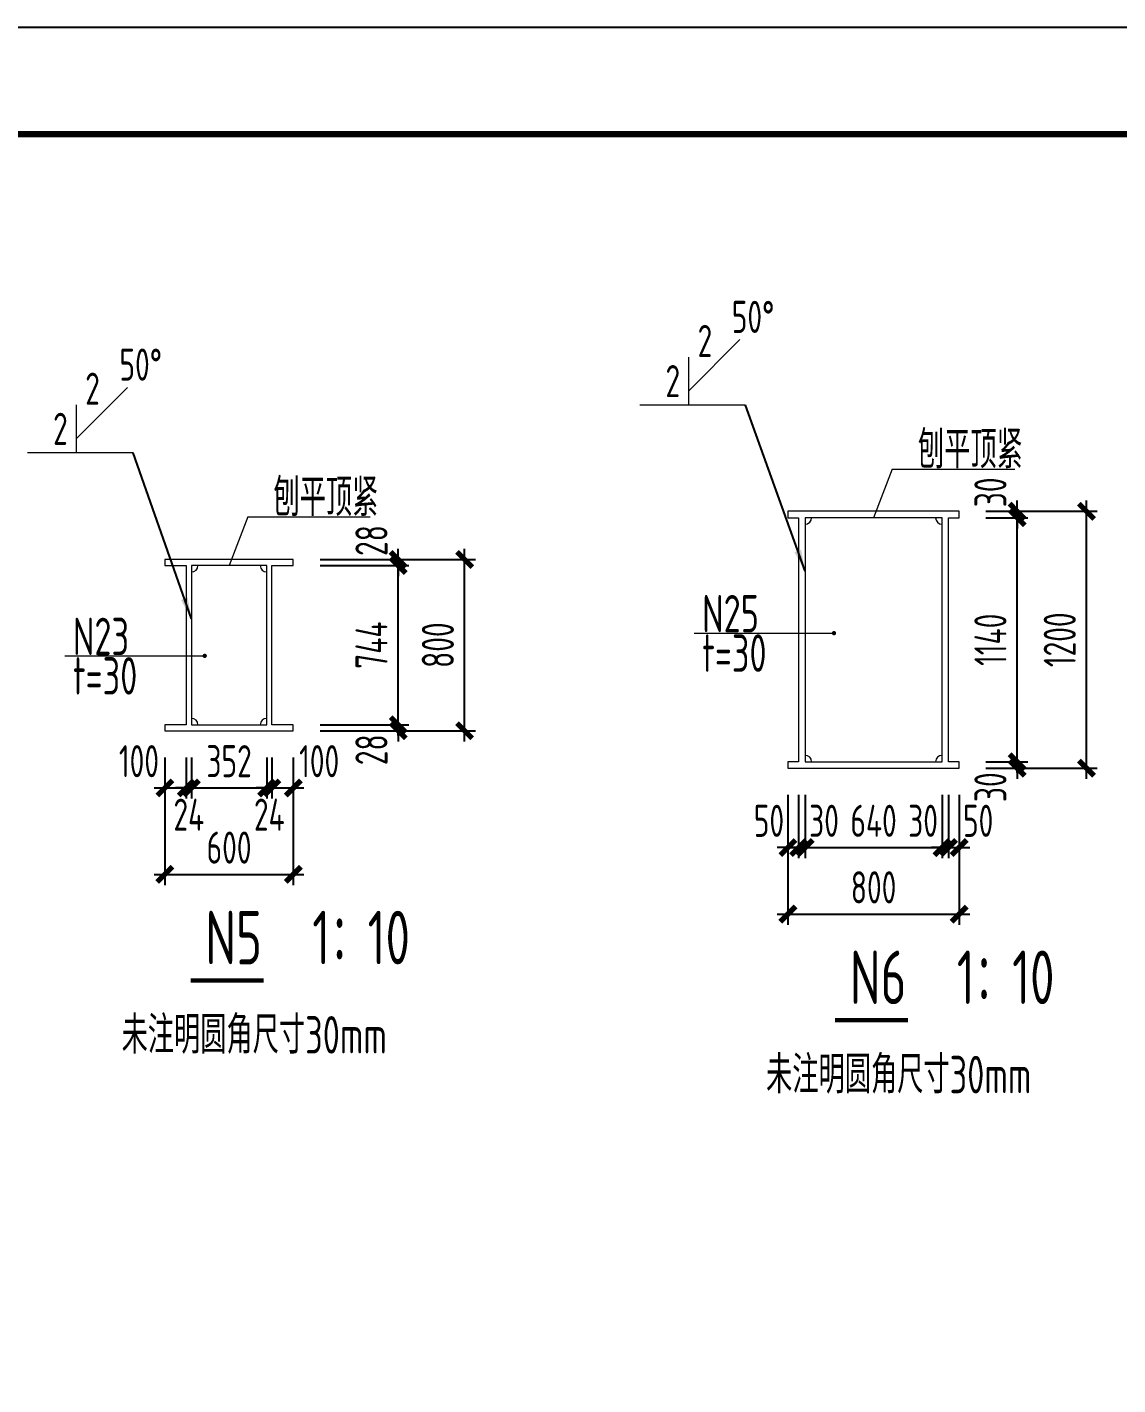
# Model space of a CAD drawing. Extents: x -2876908 to 633791, y -1383861 to 872234.
# Drawn here: x 37127 to 88081, y -996828 to -933410 of the extents above; entities that cross this region are included whole.
import ezdxf
from ezdxf.enums import TextEntityAlignment as Align

# ---------------------------------------------------------------- set-up
doc = ezdxf.new("R2010")
doc.units = 0
doc.header["$LTSCALE"] = 5
doc.header["$MEASUREMENT"] = 0
doc.layers.get('0').update_dxf_attribs({"linetype": 'CONTINUOUS', "lineweight": 25})
doc.layers.get('DEFPOINTS').update_dxf_attribs({"color": 35, "linetype": 'CONTINUOUS', "lineweight": 13})
for name, color, linetype, lineweight in [('1粗实线', 1, 'CONTINUOUS', 30), ('5标注', 3, 'CONTINUOUS', 15), ('6文本', 7, 'CONTINUOUS', 15), ('8轮廓线', 4, 'CONTINUOUS', 15), ('DIM', 3, 'CONTINUOUS', 0), ('HFZT', 5, 'CONTINUOUS', 15), ('REIND', 1, 'CONTINUOUS', 0), ('STXT_HF', 7, 'CONTINUOUS', 0)]:
    doc.layers.add(name, color=color, linetype=linetype, lineweight=lineweight)
doc.layers.add('M_Dim', color=3, linetype='CONTINUOUS')
doc.styles.get("Standard").update_dxf_attribs({"font": '', "width": 0.7})
doc.styles.add('TSSD_Dimension', font='tssdeng.shx', dxfattribs={"width": 0.7, "bigfont": 'hztxt.shx'})
doc.styles.add('TSSD_Label', font='tssdeng.shx', dxfattribs={"width": 0.7, "bigfont": 'hztxt.shx'})
doc.styles.add('TSSD_NORM', font='tssdeng.shx', dxfattribs={"width": 0.7, "bigfont": 'hztxt.shx'})
doc.styles.get('Standard').set_extended_font_data('SimSun')
doc.dimstyles.new('TSSD_100_100', dxfattribs={"dimtxt": 300, "dimasz": 100, "dimexe": 100, "dimexo": 250, "dimgap": 100, "dimtad": 1, "dimdec": 0, "dimzin": 0, "dimdsep": 46, "dimtxsty": 'TSSD_Dimension', "dimblk": 'ARCHTICK', "dimblk1": 'ARCHTICK', "dimblk2": 'ARCHTICK', "dimcen": 0, "dimdle": 100, "dimclrt": 7, "dimadec": 0, "dimazin": 0, "dimtfac": 1, "dimtdec": 0, "dimtix": 1, "dimtmove": 2, "dimatfit": 3, "dimfxl": 1, "dimtolj": 1, "dimtzin": 0, "dimarcsym": 0})
doc.dimstyles.new('TSSD_LEADER_STYLE_200.0', dxfattribs={"dimtxt": 0.18, "dimasz": 200, "dimexe": 0.18, "dimexo": 0.0625, "dimgap": 0.09, "dimtad": 0, "dimtih": 1, "dimtoh": 1, "dimdec": 4, "dimzin": 0, "dimdsep": 46, "dimtxsty": 'Standard', "dimcen": 0.09, "dimadec": 0, "dimazin": 0, "dimtfac": 1, "dimtdec": 4, "dimtofl": 0, "dimtmove": 0, "dimatfit": 3, "dimfxl": 1, "dimtolj": 1, "dimtzin": 0, "dimarcsym": 0})

# ---------------------------------------------------------------- blocks, each defined once
blk = doc.blocks.new('施工设计图框')
at = {"color": 7, "linetype": 'Continuous'}
blk.add_lwpolyline([(-395.5, -13.5), (-395.5, 283.5), (24.5, 283.5), (24.5, -13.5), (-395.5, -13.5)], dxfattribs=at)
at = {"layer": '1粗实线', "color": 7, "linetype": 'Continuous', "const_width": 0.6}
blk.add_lwpolyline([(-370.5, -3.5), (-370.5, 273.5), (14.5, 273.5), (14.5, -3.5), (-370.5, -3.5)], dxfattribs=at)
at = {"layer": 'HFZT', "color": 2, "style": 'TSSD_NORM', "width": 0.7}
for tag, height, p in [('比例尺', 2.5, (7.25, 17.5)), ('图号', 2.5, (-20.49, 3.5)), ('日期', 2.5, (7.25, 3.5)), ('图名', 4, (-76.24, 0.75))]:
    blk.add_attdef(tag, text='', height=height, dxfattribs=at).set_placement(p, align=Align.MIDDLE)
blk = doc.blocks.new('_ArchTick')
at = {"color": 0, "linetype": 'ByBlock', "const_width": 0.5}
blk.add_lwpolyline([(-0.71, -0.71), (0.71, 0.71)], dxfattribs=at)
blk = doc.blocks.new('*D1293')
at = {"layer": 'DEFPOINTS', "color": 0, "transparency": 16777216}
for p in [(43560, -966276), (49560, -966276), (49560, -972982)]:
    blk.add_point(p, dxfattribs=at)
at = {"layer": 'DIM', "color": 0, "lineweight": -2, "transparency": 16777216}
for p, q in [((43560, -967526), (43560, -973482)), ((49560, -967526), (49560, -973482)), ((43060, -972982), (50060, -972982))]:
    blk.add_line(p, q, dxfattribs=at)
at = {"layer": 'DIM', "color": 0, "lineweight": -2, "transparency": 16777216, "xscale": 500, "yscale": 500, "zscale": 500, "rotation": 180}
blk.add_blockref('_ArchTick', (43560, -972982), dxfattribs=at)
at = {"layer": 'DIM', "color": 0, "lineweight": -2, "transparency": 16777216, "xscale": 500, "yscale": 500, "zscale": 500}
blk.add_blockref('_ArchTick', (49560, -972982), dxfattribs=at)
at = {"layer": 'DIM', "color": 7, "transparency": 16777216, "insert": (46560, -971732), "char_height": 1500, "attachment_point": 5, "style": 'TSSD_Dimension'}
blk.add_mtext('\\A1;600', dxfattribs=at)
blk = doc.blocks.new('*D1294')
at = {"layer": 'DEFPOINTS', "color": 0, "transparency": 16777216}
for p in [(43560, -966276), (44560, -966276), (44560, -968946)]:
    blk.add_point(p, dxfattribs=at)
at = {"layer": 'DIM', "color": 0, "lineweight": -2, "transparency": 16777216}
for p, q in [((43560, -967526), (43560, -969446)), ((44560, -967526), (44560, -969446)), ((43060, -968946), (45060, -968946))]:
    blk.add_line(p, q, dxfattribs=at)
at = {"layer": 'DIM', "color": 0, "lineweight": -2, "transparency": 16777216, "xscale": 500, "yscale": 500, "zscale": 500, "rotation": 180}
blk.add_blockref('_ArchTick', (43560, -968946), dxfattribs=at)
at = {"layer": 'DIM', "color": 0, "lineweight": -2, "transparency": 16777216, "xscale": 500, "yscale": 500, "zscale": 500}
blk.add_blockref('_ArchTick', (44560, -968946), dxfattribs=at)
at = {"layer": 'DIM', "color": 7, "transparency": 16777216, "insert": (42350, -967696), "char_height": 1500, "attachment_point": 5, "style": 'TSSD_Dimension'}
blk.add_mtext('\\A1;100', dxfattribs=at)
blk = doc.blocks.new('*D1295')
at = {"layer": 'DEFPOINTS', "color": 0, "transparency": 16777216}
for p in [(44560, -966276), (44800, -966276), (44800, -968946)]:
    blk.add_point(p, dxfattribs=at)
at = {"layer": 'DIM', "color": 0, "lineweight": -2, "transparency": 16777216}
for p, q in [((44560, -967526), (44560, -969446)), ((44800, -967526), (44800, -969446)), ((44560, -968946), (44060, -968946)), ((44560, -968946), (44800, -968946)), ((44800, -968946), (45300, -968946))]:
    blk.add_line(p, q, dxfattribs=at)
at = {"layer": 'DIM', "color": 0, "lineweight": -2, "transparency": 16777216, "xscale": 500, "yscale": 500, "zscale": 500}
blk.add_blockref('_ArchTick', (44560, -968946), dxfattribs=at)
at = {"layer": 'DIM', "color": 0, "lineweight": -2, "transparency": 16777216, "xscale": 500, "yscale": 500, "zscale": 500, "rotation": 180}
blk.add_blockref('_ArchTick', (44800, -968946), dxfattribs=at)
at = {"layer": 'DIM', "color": 7, "transparency": 16777216, "insert": (44680, -970196), "char_height": 1500, "attachment_point": 5, "style": 'TSSD_Dimension'}
blk.add_mtext('\\A1;24', dxfattribs=at)
blk = doc.blocks.new('*D1296')
at = {"layer": 'DEFPOINTS', "color": 0, "transparency": 16777216}
for p in [(44800, -966276), (48320, -966276), (48320, -968946)]:
    blk.add_point(p, dxfattribs=at)
at = {"layer": 'DIM', "color": 0, "lineweight": -2, "transparency": 16777216}
for p, q in [((44800, -967526), (44800, -969446)), ((48320, -967526), (48320, -969446)), ((44300, -968946), (48820, -968946))]:
    blk.add_line(p, q, dxfattribs=at)
at = {"layer": 'DIM', "color": 0, "lineweight": -2, "transparency": 16777216, "xscale": 500, "yscale": 500, "zscale": 500, "rotation": 180}
blk.add_blockref('_ArchTick', (44800, -968946), dxfattribs=at)
at = {"layer": 'DIM', "color": 0, "lineweight": -2, "transparency": 16777216, "xscale": 500, "yscale": 500, "zscale": 500}
blk.add_blockref('_ArchTick', (48320, -968946), dxfattribs=at)
at = {"layer": 'DIM', "color": 7, "transparency": 16777216, "insert": (46560, -967696), "char_height": 1500, "attachment_point": 5, "style": 'TSSD_Dimension'}
blk.add_mtext('\\A1;352', dxfattribs=at)
blk = doc.blocks.new('*D1297')
at = {"layer": 'DEFPOINTS', "color": 0, "transparency": 16777216}
for p in [(48320, -966276), (48560, -966276), (48560, -968946)]:
    blk.add_point(p, dxfattribs=at)
at = {"layer": 'DIM', "color": 0, "lineweight": -2, "transparency": 16777216}
for p, q in [((48320, -967526), (48320, -969446)), ((48560, -967526), (48560, -969446)), ((48320, -968946), (47820, -968946)), ((48320, -968946), (48560, -968946)), ((48560, -968946), (49060, -968946))]:
    blk.add_line(p, q, dxfattribs=at)
at = {"layer": 'DIM', "color": 0, "lineweight": -2, "transparency": 16777216, "xscale": 500, "yscale": 500, "zscale": 500}
blk.add_blockref('_ArchTick', (48320, -968946), dxfattribs=at)
at = {"layer": 'DIM', "color": 0, "lineweight": -2, "transparency": 16777216, "xscale": 500, "yscale": 500, "zscale": 500, "rotation": 180}
blk.add_blockref('_ArchTick', (48560, -968946), dxfattribs=at)
at = {"layer": 'DIM', "color": 7, "transparency": 16777216, "insert": (48440, -970196), "char_height": 1500, "attachment_point": 5, "style": 'TSSD_Dimension'}
blk.add_mtext('\\A1;24', dxfattribs=at)
blk = doc.blocks.new('*D1298')
at = {"layer": 'DEFPOINTS', "color": 0, "transparency": 16777216}
for p in [(48560, -966276), (49560, -966276), (49560, -968946)]:
    blk.add_point(p, dxfattribs=at)
at = {"layer": 'DIM', "color": 0, "lineweight": -2, "transparency": 16777216}
for p, q in [((48560, -967526), (48560, -969446)), ((49560, -967526), (49560, -969446)), ((48060, -968946), (50060, -968946))]:
    blk.add_line(p, q, dxfattribs=at)
at = {"layer": 'DIM', "color": 0, "lineweight": -2, "transparency": 16777216, "xscale": 500, "yscale": 500, "zscale": 500, "rotation": 180}
blk.add_blockref('_ArchTick', (48560, -968946), dxfattribs=at)
at = {"layer": 'DIM', "color": 0, "lineweight": -2, "transparency": 16777216, "xscale": 500, "yscale": 500, "zscale": 500}
blk.add_blockref('_ArchTick', (49560, -968946), dxfattribs=at)
at = {"layer": 'DIM', "color": 7, "transparency": 16777216, "insert": (50769, -967696), "char_height": 1500, "attachment_point": 5, "style": 'TSSD_Dimension'}
blk.add_mtext('\\A1;100', dxfattribs=at)
blk = doc.blocks.new('_WELD008')
at = {"color": 0, "linetype": 'ByBlock'}
for p, q in [((0, 0.3), (1.061, 1.361)), ((0, 0), (0, 1))]:
    blk.add_line(p, q, dxfattribs=at)
for tag, p in [('C', (1.286, 1.416)), ('B', (0.288, 0.856)), ('A', (-0.303, -0.009))]:
    blk.add_attdef(tag, text='', height=0.8, dxfattribs=at).set_placement(p, align=Align.CENTER)
blk = doc.blocks.new('*D1299')
at = {"layer": 'DEFPOINTS', "color": 0, "transparency": 16777216}
for p in [(49560, -958276), (57565, -958276), (49560, -966276)]:
    blk.add_point(p, dxfattribs=at)
at = {"layer": 'DIM', "color": 0, "lineweight": -2, "transparency": 16777216}
for p, q in [((57565, -966776), (57565, -957776)), ((50810, -958276), (58065, -958276)), ((50810, -966276), (58065, -966276))]:
    blk.add_line(p, q, dxfattribs=at)
at = {"layer": 'DIM', "color": 0, "lineweight": -2, "transparency": 16777216, "xscale": 500, "yscale": 500, "zscale": 500}
for p, rotation in [((57565, -958276), 90), ((57565, -966276), 270)]:
    blk.add_blockref('_ArchTick', p, dxfattribs=dict(at, rotation=rotation))
at = {"layer": 'DIM', "color": 7, "transparency": 16777216, "insert": (56315, -962276), "char_height": 1500, "attachment_point": 5, "rotation": 90, "style": 'TSSD_Dimension'}
blk.add_mtext('\\A1;800', dxfattribs=at)
blk = doc.blocks.new('*D1300')
at = {"layer": 'DEFPOINTS', "color": 0, "transparency": 16777216}
for p in [(49560, -965996), (49560, -966276), (54463, -965996)]:
    blk.add_point(p, dxfattribs=at)
at = {"layer": 'DIM', "color": 0, "lineweight": -2, "transparency": 16777216}
for p, q in [((54463, -965996), (54463, -965496)), ((50810, -965996), (54963, -965996)), ((50810, -966276), (54963, -966276)), ((54463, -966276), (54463, -965996)), ((54463, -966276), (54463, -966776))]:
    blk.add_line(p, q, dxfattribs=at)
at = {"layer": 'DIM', "color": 0, "lineweight": -2, "transparency": 16777216, "xscale": 500, "yscale": 500, "zscale": 500}
for p, rotation in [((54463, -965996), 270), ((54463, -966276), 90)]:
    blk.add_blockref('_ArchTick', p, dxfattribs=dict(at, rotation=rotation))
at = {"layer": 'DIM', "color": 7, "transparency": 16777216, "insert": (53213, -967163), "char_height": 1500, "attachment_point": 5, "rotation": 90, "style": 'TSSD_Dimension'}
blk.add_mtext('\\A1;28', dxfattribs=at)
blk = doc.blocks.new('*D1301')
at = {"layer": 'DEFPOINTS', "color": 0, "transparency": 16777216}
for p in [(49560, -958556), (54463, -958556), (49560, -965996)]:
    blk.add_point(p, dxfattribs=at)
at = {"layer": 'DIM', "color": 0, "lineweight": -2, "transparency": 16777216}
for p, q in [((54463, -966496), (54463, -958056)), ((50810, -958556), (54963, -958556)), ((50810, -965996), (54963, -965996))]:
    blk.add_line(p, q, dxfattribs=at)
at = {"layer": 'DIM', "color": 0, "lineweight": -2, "transparency": 16777216, "xscale": 500, "yscale": 500, "zscale": 500}
for p, rotation in [((54463, -958556), 90), ((54463, -965996), 270)]:
    blk.add_blockref('_ArchTick', p, dxfattribs=dict(at, rotation=rotation))
at = {"layer": 'DIM', "color": 7, "transparency": 16777216, "insert": (53213, -962276), "char_height": 1500, "attachment_point": 5, "rotation": 90, "style": 'TSSD_Dimension'}
blk.add_mtext('\\A1;744', dxfattribs=at)
blk = doc.blocks.new('*D1302')
at = {"layer": 'DEFPOINTS', "color": 0, "transparency": 16777216}
for p in [(49560, -958276), (49560, -958556), (54463, -958276)]:
    blk.add_point(p, dxfattribs=at)
at = {"layer": 'DIM', "color": 0, "lineweight": -2, "transparency": 16777216}
for p, q in [((54463, -958276), (54463, -957776)), ((50810, -958276), (54963, -958276)), ((50810, -958556), (54963, -958556)), ((54463, -958556), (54463, -958276)), ((54463, -958556), (54463, -959056))]:
    blk.add_line(p, q, dxfattribs=at)
at = {"layer": 'DIM', "color": 0, "lineweight": -2, "transparency": 16777216, "xscale": 500, "yscale": 500, "zscale": 500}
for p, rotation in [((54463, -958276), 270), ((54463, -958556), 90)]:
    blk.add_blockref('_ArchTick', p, dxfattribs=dict(at, rotation=rotation))
at = {"layer": 'DIM', "color": 7, "transparency": 16777216, "insert": (53213, -957390), "char_height": 1500, "attachment_point": 5, "rotation": 90, "style": 'TSSD_Dimension'}
blk.add_mtext('\\A1;28', dxfattribs=at)
blk = doc.blocks.new('*D1303')
at = {"layer": 'DEFPOINTS', "color": 0, "transparency": 16777216}
for p in [(80669, -967725), (83379, -967725), (80669, -968025)]:
    blk.add_point(p, dxfattribs=at)
at = {"layer": 'DIM', "color": 0, "lineweight": -2, "transparency": 16777216}
for p, q in [((81919, -967725), (83879, -967725)), ((83379, -967725), (83379, -967225)), ((83379, -968025), (83379, -967725)), ((81919, -968025), (83879, -968025)), ((83379, -968025), (83379, -968525))]:
    blk.add_line(p, q, dxfattribs=at)
at = {"layer": 'DIM', "color": 0, "lineweight": -2, "transparency": 16777216, "xscale": 500, "yscale": 500, "zscale": 500}
for p, rotation in [((83379, -967725), 270), ((83379, -968025), 90)]:
    blk.add_blockref('_ArchTick', p, dxfattribs=dict(at, rotation=rotation))
at = {"layer": 'DIM', "color": 7, "transparency": 16777216, "insert": (82129, -968912), "char_height": 1500, "attachment_point": 5, "rotation": 90, "style": 'TSSD_Dimension'}
blk.add_mtext('\\A1;30', dxfattribs=at)
blk = doc.blocks.new('*D1304')
at = {"layer": 'DEFPOINTS', "color": 0, "transparency": 16777216}
for p in [(80669, -956325), (83379, -956325), (80669, -967725)]:
    blk.add_point(p, dxfattribs=at)
at = {"layer": 'DIM', "color": 0, "lineweight": -2, "transparency": 16777216}
for p, q in [((81919, -956325), (83879, -956325)), ((83379, -968225), (83379, -955825)), ((81919, -967725), (83879, -967725))]:
    blk.add_line(p, q, dxfattribs=at)
at = {"layer": 'DIM', "color": 0, "lineweight": -2, "transparency": 16777216, "xscale": 500, "yscale": 500, "zscale": 500}
for p, rotation in [((83379, -956325), 90), ((83379, -967725), 270)]:
    blk.add_blockref('_ArchTick', p, dxfattribs=dict(at, rotation=rotation))
at = {"layer": 'DIM', "color": 7, "transparency": 16777216, "insert": (82129, -962025), "char_height": 1500, "attachment_point": 5, "rotation": 90, "style": 'TSSD_Dimension'}
blk.add_mtext('\\A1;1140', dxfattribs=at)
blk = doc.blocks.new('*D1305')
at = {"layer": 'DEFPOINTS', "color": 0, "transparency": 16777216}
for p in [(80669, -956025), (80669, -956325), (83379, -956025)]:
    blk.add_point(p, dxfattribs=at)
at = {"layer": 'DIM', "color": 0, "lineweight": -2, "transparency": 16777216}
for p, q in [((83379, -956025), (83379, -955525)), ((81919, -956025), (83879, -956025)), ((81919, -956325), (83879, -956325)), ((83379, -956325), (83379, -956025)), ((83379, -956325), (83379, -956825))]:
    blk.add_line(p, q, dxfattribs=at)
at = {"layer": 'DIM', "color": 0, "lineweight": -2, "transparency": 16777216, "xscale": 500, "yscale": 500, "zscale": 500}
for p, rotation in [((83379, -956025), 270), ((83379, -956325), 90)]:
    blk.add_blockref('_ArchTick', p, dxfattribs=dict(at, rotation=rotation))
at = {"layer": 'DIM', "color": 7, "transparency": 16777216, "insert": (82129, -955139), "char_height": 1500, "attachment_point": 5, "rotation": 90, "style": 'TSSD_Dimension'}
blk.add_mtext('\\A1;30', dxfattribs=at)
blk = doc.blocks.new('*D1306')
at = {"layer": 'DEFPOINTS', "color": 0, "transparency": 16777216}
for p in [(81919, -956025), (86618, -956025), (81919, -968025)]:
    blk.add_point(p, dxfattribs=at)
at = {"layer": 'DIM', "color": 0, "lineweight": -2, "transparency": 16777216}
for p, q in [((86618, -968525), (86618, -955525)), ((83169, -956025), (87118, -956025)), ((83169, -968025), (87118, -968025))]:
    blk.add_line(p, q, dxfattribs=at)
at = {"layer": 'DIM', "color": 0, "lineweight": -2, "transparency": 16777216, "xscale": 500, "yscale": 500, "zscale": 500}
for p, rotation in [((86618, -956025), 90), ((86618, -968025), 270)]:
    blk.add_blockref('_ArchTick', p, dxfattribs=dict(at, rotation=rotation))
at = {"layer": 'DIM', "color": 7, "transparency": 16777216, "insert": (85368, -962025), "char_height": 1500, "attachment_point": 5, "rotation": 90, "style": 'TSSD_Dimension'}
blk.add_mtext('\\A1;1200', dxfattribs=at)
blk = doc.blocks.new('*D1307')
at = {"layer": 'DEFPOINTS', "color": 0, "transparency": 16777216}
for p in [(72669, -968025), (73169, -968025), (73169, -971731)]:
    blk.add_point(p, dxfattribs=at)
at = {"layer": 'DIM', "color": 0, "lineweight": -2, "transparency": 16777216}
for p, q in [((72669, -969275), (72669, -972231)), ((73169, -969275), (73169, -972231)), ((72669, -971731), (72169, -971731)), ((72669, -971731), (73169, -971731)), ((73169, -971731), (73669, -971731))]:
    blk.add_line(p, q, dxfattribs=at)
at = {"layer": 'DIM', "color": 0, "lineweight": -2, "transparency": 16777216, "xscale": 500, "yscale": 500, "zscale": 500}
blk.add_blockref('_ArchTick', (72669, -971731), dxfattribs=at)
at = {"layer": 'DIM', "color": 0, "lineweight": -2, "transparency": 16777216, "xscale": 500, "yscale": 500, "zscale": 500, "rotation": 180}
blk.add_blockref('_ArchTick', (73169, -971731), dxfattribs=at)
at = {"layer": 'DIM', "color": 7, "transparency": 16777216, "insert": (71782, -970481), "char_height": 1500, "attachment_point": 5, "style": 'TSSD_Dimension'}
blk.add_mtext('\\A1;50', dxfattribs=at)
blk = doc.blocks.new('*D1308')
at = {"layer": 'DEFPOINTS', "color": 0, "transparency": 16777216}
for p in [(72669, -968025), (80669, -968025), (80669, -974839)]:
    blk.add_point(p, dxfattribs=at)
at = {"layer": 'DIM', "color": 0, "lineweight": -2, "transparency": 16777216}
for p, q in [((72669, -969275), (72669, -975339)), ((80669, -969275), (80669, -975339)), ((72169, -974839), (81169, -974839))]:
    blk.add_line(p, q, dxfattribs=at)
at = {"layer": 'DIM', "color": 0, "lineweight": -2, "transparency": 16777216, "xscale": 500, "yscale": 500, "zscale": 500, "rotation": 180}
blk.add_blockref('_ArchTick', (72669, -974839), dxfattribs=at)
at = {"layer": 'DIM', "color": 0, "lineweight": -2, "transparency": 16777216, "xscale": 500, "yscale": 500, "zscale": 500}
blk.add_blockref('_ArchTick', (80669, -974839), dxfattribs=at)
at = {"layer": 'DIM', "color": 7, "transparency": 16777216, "insert": (76669, -973589), "char_height": 1500, "attachment_point": 5, "style": 'TSSD_Dimension'}
blk.add_mtext('\\A1;800', dxfattribs=at)
blk = doc.blocks.new('*D1309')
at = {"layer": 'DEFPOINTS', "color": 0, "transparency": 16777216}
for p in [(73169, -968025), (73469, -968025), (73469, -971731)]:
    blk.add_point(p, dxfattribs=at)
at = {"layer": 'DIM', "color": 0, "lineweight": -2, "transparency": 16777216}
for p, q in [((73169, -969275), (73169, -972231)), ((73469, -969275), (73469, -972231)), ((73169, -971731), (72669, -971731)), ((73169, -971731), (73469, -971731)), ((73469, -971731), (73969, -971731))]:
    blk.add_line(p, q, dxfattribs=at)
at = {"layer": 'DIM', "color": 0, "lineweight": -2, "transparency": 16777216, "xscale": 500, "yscale": 500, "zscale": 500}
blk.add_blockref('_ArchTick', (73169, -971731), dxfattribs=at)
at = {"layer": 'DIM', "color": 0, "lineweight": -2, "transparency": 16777216, "xscale": 500, "yscale": 500, "zscale": 500, "rotation": 180}
blk.add_blockref('_ArchTick', (73469, -971731), dxfattribs=at)
at = {"layer": 'DIM', "color": 7, "transparency": 16777216, "insert": (74355, -970481), "char_height": 1500, "attachment_point": 5, "style": 'TSSD_Dimension'}
blk.add_mtext('\\A1;30', dxfattribs=at)
blk = doc.blocks.new('*D1310')
at = {"layer": 'DEFPOINTS', "color": 0, "transparency": 16777216}
for p in [(73469, -968025), (79869, -968025), (79869, -971731)]:
    blk.add_point(p, dxfattribs=at)
at = {"layer": 'DIM', "color": 0, "lineweight": -2, "transparency": 16777216}
for p, q in [((73469, -969275), (73469, -972231)), ((79869, -969275), (79869, -972231)), ((72969, -971731), (80369, -971731))]:
    blk.add_line(p, q, dxfattribs=at)
at = {"layer": 'DIM', "color": 0, "lineweight": -2, "transparency": 16777216, "xscale": 500, "yscale": 500, "zscale": 500, "rotation": 180}
blk.add_blockref('_ArchTick', (73469, -971731), dxfattribs=at)
at = {"layer": 'DIM', "color": 0, "lineweight": -2, "transparency": 16777216, "xscale": 500, "yscale": 500, "zscale": 500}
blk.add_blockref('_ArchTick', (79869, -971731), dxfattribs=at)
at = {"layer": 'DIM', "color": 7, "transparency": 16777216, "insert": (76669, -970481), "char_height": 1500, "attachment_point": 5, "style": 'TSSD_Dimension'}
blk.add_mtext('\\A1;640', dxfattribs=at)
blk = doc.blocks.new('*D1311')
at = {"layer": 'DEFPOINTS', "color": 0, "transparency": 16777216}
for p in [(79869, -968025), (80169, -968025), (80169, -971731)]:
    blk.add_point(p, dxfattribs=at)
at = {"layer": 'DIM', "color": 0, "lineweight": -2, "transparency": 16777216}
for p, q in [((79869, -969275), (79869, -972231)), ((80169, -969275), (80169, -972231)), ((79869, -971731), (79369, -971731)), ((79869, -971731), (80169, -971731)), ((80169, -971731), (80669, -971731))]:
    blk.add_line(p, q, dxfattribs=at)
at = {"layer": 'DIM', "color": 0, "lineweight": -2, "transparency": 16777216, "xscale": 500, "yscale": 500, "zscale": 500}
blk.add_blockref('_ArchTick', (79869, -971731), dxfattribs=at)
at = {"layer": 'DIM', "color": 0, "lineweight": -2, "transparency": 16777216, "xscale": 500, "yscale": 500, "zscale": 500, "rotation": 180}
blk.add_blockref('_ArchTick', (80169, -971731), dxfattribs=at)
at = {"layer": 'DIM', "color": 7, "transparency": 16777216, "insert": (78982, -970481), "char_height": 1500, "attachment_point": 5, "style": 'TSSD_Dimension'}
blk.add_mtext('\\A1;30', dxfattribs=at)
blk = doc.blocks.new('*D1312')
at = {"layer": 'DEFPOINTS', "color": 0, "transparency": 16777216}
for p in [(80169, -968025), (80669, -968025), (80669, -971731)]:
    blk.add_point(p, dxfattribs=at)
at = {"layer": 'DIM', "color": 0, "lineweight": -2, "transparency": 16777216}
for p, q in [((80169, -969275), (80169, -972231)), ((80669, -969275), (80669, -972231)), ((80169, -971731), (79669, -971731)), ((80169, -971731), (80669, -971731)), ((80669, -971731), (81169, -971731))]:
    blk.add_line(p, q, dxfattribs=at)
at = {"layer": 'DIM', "color": 0, "lineweight": -2, "transparency": 16777216, "xscale": 500, "yscale": 500, "zscale": 500}
blk.add_blockref('_ArchTick', (80169, -971731), dxfattribs=at)
at = {"layer": 'DIM', "color": 0, "lineweight": -2, "transparency": 16777216, "xscale": 500, "yscale": 500, "zscale": 500, "rotation": 180}
blk.add_blockref('_ArchTick', (80669, -971731), dxfattribs=at)
at = {"layer": 'DIM', "color": 7, "transparency": 16777216, "insert": (81555, -970481), "char_height": 1500, "attachment_point": 5, "style": 'TSSD_Dimension'}
blk.add_mtext('\\A1;50', dxfattribs=at)

msp = doc.modelspace()

# ---------------------------------------------------------------- linework, layer by layer
at = {"layer": '5标注'}
for p, q in [((77542.958, -954053.09), (76668.544, -956325.453)), ((77542.958, -954053.09), (83261.271, -954053.09)), ((47434.295, -956283.93), (46559.881, -958556.294)), ((47434.295, -956283.93), (53152.608, -956283.93)), ((68290.172, -961714.684), (74819.277, -961714.684)), ((38893.921, -962777.689), (45423.027, -962777.689))]:
    msp.add_line(p, q, dxfattribs=at)
at = {"layer": '8轮廓线'}
for points in [[(72668.544, -968025.453), (80668.544, -968025.453), (80668.544, -967725.453), (80168.544, -967725.453), (80168.544, -956325.453), (80668.544, -956325.453), (80668.544, -956025.453), (72668.544, -956025.453), (72668.544, -956325.453), (73168.544, -956325.453), (73168.544, -967725.453), (72668.544, -967725.453)], [(73468.544, -967725.453), (79868.544, -967725.453), (79868.544, -956325.453), (73468.544, -956325.453)], [(43559.881, -966276.294), (49559.881, -966276.294), (49559.881, -965996.294), (48559.881, -965996.294), (48559.881, -958556.294), (49559.881, -958556.294), (49559.881, -958276.294), (43559.881, -958276.294), (43559.881, -958556.294), (44559.881, -958556.294), (44559.881, -965996.294), (43559.881, -965996.294)], [(44799.881, -965996.294), (48319.881, -965996.294), (48319.881, -958556.294), (44799.881, -958556.294)]]:
    msp.add_lwpolyline(points, close=True, dxfattribs=at)
for centre, start, end in [((73471.802, -956325.453), 270, 0), ((79868.544, -956325.453), 180, 270), ((44803.139, -958556.294), 270, 0), ((48319.881, -958556.294), 180, 270), ((44803.139, -965996.294), 0, 90), ((48319.881, -965996.294), 90, 180), ((73471.802, -967725.453), 0, 90), ((79868.544, -967725.453), 90, 180)]:
    msp.add_arc(centre, 300, start, end, dxfattribs=at)
at = {"layer": 'M_Dim'}
for points in [[(44764.077, -977937.71, 200, 200, 0), (48175.035, -977937.71, 200, 200, 0)], [(74872.741, -979795.128, 200, 200, 0), (78283.699, -979795.128, 200, 200, 0)]]:
    msp.add_lwpolyline(points, format="xyseb", dxfattribs=at)
at = {"layer": 'REIND', "const_width": 100}
for points in [[(74769.277, -961714.684, 1), (74869.277, -961714.684, 1)], [(45373.027, -962777.689, 1), (45473.027, -962777.689, 1)]]:
    msp.add_lwpolyline(points, format="xyb", close=True, dxfattribs=at)
at = {"layer": 'STXT_HF'}
for p, q in [((70682.745, -951067.557), (65746.43, -951067.557)), ((42074.082, -953298.397), (37137.766, -953298.397))]:
    msp.add_line(p, q, dxfattribs=at)

# ---------------------------------------------------------------- block references
at = {"xscale": 500, "yscale": 500, "zscale": 500}
msp.add_blockref('施工设计图框', (121218.121, -1075159.694), dxfattribs=at)
at = {"layer": 'STXT_HF'}
ref = msp.add_blockref('_WELD008', (68040.203, -951067.557), dxfattribs=dict(at, xscale=2250, yscale=2250, zscale=2250))
ref.add_attrib('2', '2', dxfattribs={"height": 1500, "style": 'TSSD_Label', "width": 0.7}).set_placement((68790.203, -948067.557), align=Align.MIDDLE_CENTER)
ref.add_attrib('2', '2', dxfattribs={"height": 1500, "style": 'TSSD_Label', "width": 0.7}).set_placement((67290.203, -949942.557), align=Align.MIDDLE_CENTER)
ref.add_attrib('50%%d', '50%%d', dxfattribs={"height": 1500, "style": 'TSSD_Label', "width": 0.7}).set_placement((71040.203, -946942.557), align=Align.MIDDLE_CENTER)
ref = msp.add_blockref('_WELD008', (39431.54, -953298.397), dxfattribs=dict(at, xscale=2250, yscale=2250, zscale=2250))
ref.add_attrib('2', '2', dxfattribs={"height": 1500, "style": 'TSSD_Label', "width": 0.7}).set_placement((40181.54, -950298.397), align=Align.MIDDLE_CENTER)
ref.add_attrib('2', '2', dxfattribs={"height": 1500, "style": 'TSSD_Label', "width": 0.7}).set_placement((38681.54, -952173.397), align=Align.MIDDLE_CENTER)
ref.add_attrib('50%%d', '50%%d', dxfattribs={"height": 1500, "style": 'TSSD_Label', "width": 0.7}).set_placement((42431.54, -949173.397), align=Align.MIDDLE_CENTER)

# ---------------------------------------------------------------- texts
at = {"layer": '5标注', "color": 7, "style": 'TSSD_NORM', "width": 0.7}
for p in [(47736.346, -980391.304), (77845.009, -982248.723)]:
    msp.add_text('未注明圆角尺寸30mm', height=1750, dxfattribs=at).set_placement(p, align=Align.MIDDLE)
at = {"layer": '5标注', "color": 7, "char_height": 1750, "attachment_point": 7, "style": 'TSSD_NORM'}
for s, insert in [('刨平顶紧', (78743.586, -954020.59)), ('刨平顶紧', (48634.923, -956251.43)), ('N25', (68659.921, -961682.184)), ('N23', (39263.671, -962745.189)), ('t=30', (68659.921, -963522.548)), ('t=30', (39263.671, -964585.553))]:
    msp.add_mtext(s, dxfattribs=dict(at, insert=insert))
at = {"layer": '6文本', "style": 'TSSD_NORM', "width": 0.7}
for s, p in [('N5', (46774.513, -975934.505)), ('1：10', (52730.907, -975934.505)), ('N6', (76883.176, -977791.923)), ('1：10', (82839.57, -977791.923))]:
    msp.add_text(s, height=2500, dxfattribs=at).set_placement(p, align=Align.MIDDLE)

# ---------------------------------------------------------------- dimensions: what is measured, and where the dimension line sits
at = {"layer": 'DIM'}
for base, p1, p2, picture, middle in [((83378.555, -956025.453), (80668.544, -956325.453), (80668.544, -956025.453), '*D1305', (82128.555, -955138.915)), ((54462.514, -958276.294), (49559.881, -958556.294), (49559.881, -958276.294), '*D1302', (53212.514, -957389.755)), ((54462.514, -965996.294), (49559.881, -966276.294), (49559.881, -965996.294), '*D1300', (53212.514, -967162.832)), ((83378.555, -967725.453), (80668.544, -968025.453), (80668.544, -967725.453), '*D1303', (82128.555, -968911.992))]:
    dim = msp.add_linear_dim(base=base, p1=p1, p2=p2, angle=90, dimstyle='TSSD_100_100', override={"dimtxt": 1500, "dimasz": 500, "dimexe": 500, "dimexo": 1250, "dimgap": 500, "dimlfac": 0.1, "dimdle": 500}, dxfattribs=at)
    dim.commit()
    dim.dimension.update_dxf_attribs({"geometry": picture, "text_midpoint": middle, "dimtype": 160})
for base, p1, p2, picture, middle in [((86617.718, -956025.453), (81918.544, -968025.453), (81918.544, -956025.453), '*D1306', (85367.718, -962025.453)), ((83378.555, -956325.453), (80668.544, -967725.453), (80668.544, -956325.453), '*D1304', (82128.555, -962025.453)), ((57565.327, -958276.294), (49559.881, -966276.294), (49559.881, -958276.294), '*D1299', (56315.327, -962276.294)), ((54462.514, -958556.294), (49559.881, -965996.294), (49559.881, -958556.294), '*D1301', (53212.514, -962276.294))]:
    dim = msp.add_linear_dim(base=base, p1=p1, p2=p2, angle=90, dimstyle='TSSD_100_100', override={"dimtxt": 1500, "dimasz": 500, "dimexe": 500, "dimexo": 1250, "dimgap": 500, "dimlfac": 0.1, "dimdle": 500}, dxfattribs=at)
    dim.commit()
    dim.dimension.update_dxf_attribs({"geometry": picture, "text_midpoint": middle})
for base, p1, p2, picture, middle in [((44559.881, -968945.507), (43559.881, -966276.294), (44559.881, -966276.294), '*D1294', (42350.266, -967695.507)), ((44799.881, -968945.507), (44559.881, -966276.294), (44799.881, -966276.294), '*D1295', (44679.881, -970195.507)), ((48559.881, -968945.507), (48319.881, -966276.294), (48559.881, -966276.294), '*D1297', (48439.881, -970195.507)), ((49559.881, -968945.507), (48559.881, -966276.294), (49559.881, -966276.294), '*D1298', (50769.497, -967695.507)), ((73168.544, -971731.194), (72668.544, -968025.453), (73168.544, -968025.453), '*D1307', (71782.006, -970481.194)), ((73468.544, -971731.194), (73168.544, -968025.453), (73468.544, -968025.453), '*D1309', (74355.083, -970481.194)), ((80168.544, -971731.194), (79868.544, -968025.453), (80168.544, -968025.453), '*D1311', (78982.006, -970481.194)), ((80668.544, -971731.194), (80168.544, -968025.453), (80668.544, -968025.453), '*D1312', (81555.083, -970481.194))]:
    dim = msp.add_linear_dim(base=base, p1=p1, p2=p2, dimstyle='TSSD_100_100', override={"dimtxt": 1500, "dimasz": 500, "dimexe": 500, "dimexo": 1250, "dimgap": 500, "dimlfac": 0.1, "dimdle": 500}, dxfattribs=at)
    dim.commit()
    dim.dimension.update_dxf_attribs({"geometry": picture, "text_midpoint": middle, "dimtype": 160})
for base, p1, p2, picture, middle in [((49559.881, -972981.824), (43559.881, -966276.294), (49559.881, -966276.294), '*D1293', (46559.881, -971731.824)), ((48319.881, -968945.507), (44799.881, -966276.294), (48319.881, -966276.294), '*D1296', (46559.881, -967695.507)), ((80668.544, -974839.242), (72668.544, -968025.453), (80668.544, -968025.453), '*D1308', (76668.544, -973589.242)), ((79868.544, -971731.194), (73468.544, -968025.453), (79868.544, -968025.453), '*D1310', (76668.544, -970481.194))]:
    dim = msp.add_linear_dim(base=base, p1=p1, p2=p2, dimstyle='TSSD_100_100', override={"dimtxt": 1500, "dimasz": 500, "dimexe": 500, "dimexo": 1250, "dimgap": 500, "dimlfac": 0.1, "dimdle": 500}, dxfattribs=at)
    dim.commit()
    dim.dimension.update_dxf_attribs({"geometry": picture, "text_midpoint": middle})

# ---------------------------------------------------------------- leaders
at = {"layer": 'STXT_HF'}
for points in [[(73468.544, -958822.956), (70682.745, -951067.557)], [(44803.139, -961053.796), (42074.082, -953298.397)]]:
    msp.add_leader(points, dimstyle='TSSD_LEADER_STYLE_200.0', override={"dimasz": 1000}, dxfattribs=at)

doc.saveas('drawing.dxf')
